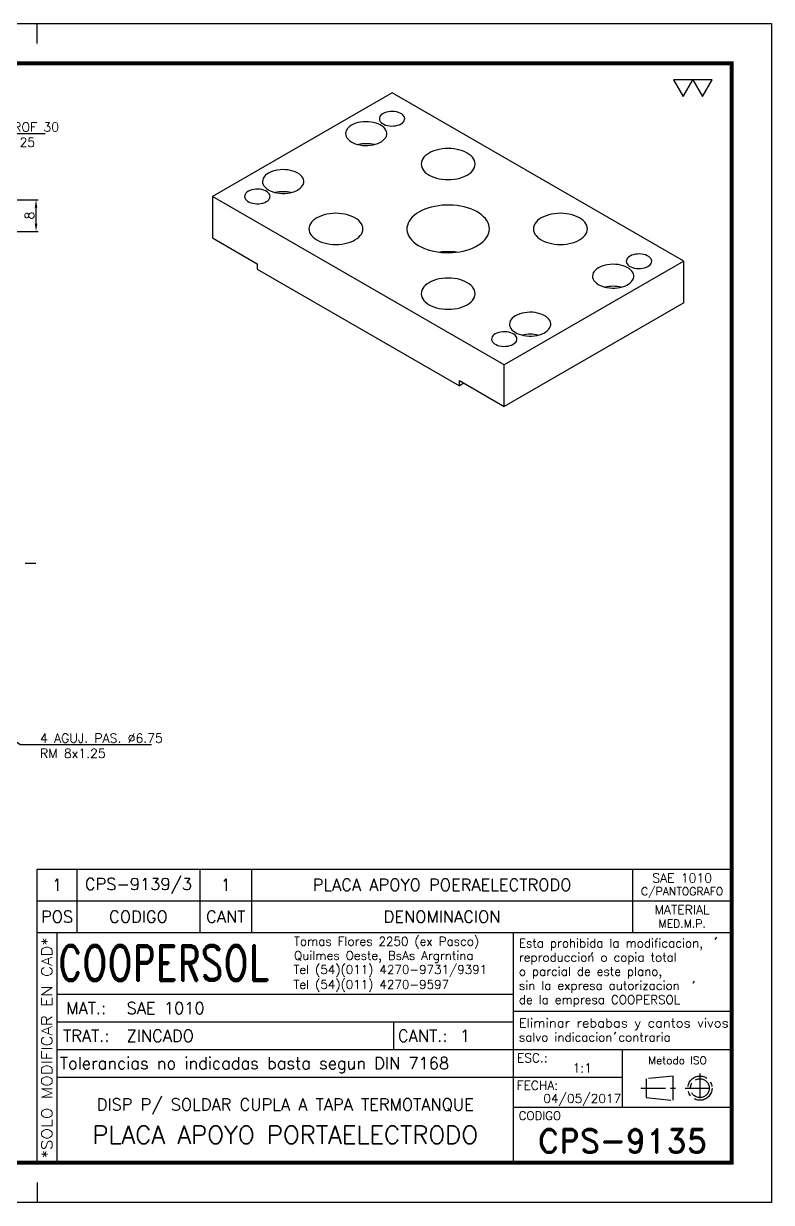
# Model space of a CAD drawing. Extents: x 0 to 420, y 0 to 297.
# Drawn here: x 231.6 to 420, y 0 to 297 of the extents above; entities that cross this region are included whole.
import ezdxf
from ezdxf import colors
from ezdxf.entities.mleader import LeaderData, LeaderLine
from ezdxf.enums import TextEntityAlignment as Align
from ezdxf.math import Vec2, Vec3

# ---------------------------------------------------------------- set-up
doc = ezdxf.new("R2010")
doc.units = 0
doc.header["$LTSCALE"] = 5
doc.header["$MEASUREMENT"] = 0
doc.linetypes.add('CENTER', pattern=[2, 1.25, -0.25, 0.25, -0.25])
doc.layers.get('0').update_dxf_attribs({"linetype": 'CONTINUOUS'})
doc.layers.get('DEFPOINTS').update_dxf_attribs({"linetype": 'CONTINUOUS'})
for name, color, linetype in [('1', 1, 'CENTER'), ('CL', 1, 'CENTER'), ('CO', 3, 'CONTINUOUS'), ('FI', 1, 'CONTINUOUS')]:
    doc.layers.add(name, color=color, linetype=linetype)
doc.styles.add('ROMAND', font='ROMAND')
doc.styles.add('ROMANS', font='ROMANS.SHX')
doc.dimstyles.new('1', dxfattribs={"dimtxt": 2.3, "dimasz": 2, "dimexe": 0.5, "dimexo": 0.0625, "dimgap": 0.5, "dimtad": 1, "dimdec": 4, "dimdsep": 46, "dimtxsty": 'ROMANS', "dimcen": -2, "dimclrt": 7, "dimadec": 0, "dimazin": 0, "dimtfac": 0.869565, "dimtdec": 4, "dimtmove": 0, "dimatfit": 3, "dimfxl": 1, "dimtolj": 1, "dimarcsym": 0})

# ---------------------------------------------------------------- blocks, each defined once
blk = doc.blocks.new('A3G')
for p, q in [((235, 292), (235, 297)), ((235, 5), (235, 0))]:
    blk.add_line(p, q)
blk.add_lwpolyline([(0, 297), (420, 297), (420, 0), (0, 0)], close=True)
at = {"const_width": 1}
blk.add_lwpolyline([(25, 287), (410, 287), (410, 10), (25, 10)], close=True, dxfattribs=at)
blk = doc.blocks.new('*D44')
at = {"layer": 'CO', "color": 0, "lineweight": -2}
for p, q in [((219.66, 252.62), (235.2, 252.62)), ((234.7, 246.62), (234.7, 250.62)), ((227.71, 244.62), (235.2, 244.62))]:
    blk.add_line(p, q, dxfattribs=at)
at = {"layer": 'CO', "color": 0}
for points in [[(234.36, 250.62), (235.03, 250.62), (234.7, 252.62)], [(234.36, 246.62), (235.03, 246.62), (234.7, 244.62)]]:
    blk.add_solid(points, dxfattribs=at)
at = {"layer": 'DEFPOINTS', "color": 0}
for p in [(219.6, 252.62), (234.7, 252.62), (227.65, 244.62)]:
    blk.add_point(p, dxfattribs=at)
at = {"layer": 'CO', "color": 7, "insert": (233.05, 248.62), "char_height": 2.3, "attachment_point": 5, "rotation": 90, "style": 'ROMANS'}
blk.add_mtext('\\A1;8', dxfattribs=at)
blk = doc.blocks.new('LISPIE')
blk.add_line((0, 0), (0, 8))
at = {"layer": 'FI', "color": 7}
for p, q in [((0, 8), (175, 8)), ((10, 8), (10, 0)), ((41, 8), (41, 0)), ((54, 8), (54, 0)), ((150, 8), (150, 0))]:
    blk.add_line(p, q, dxfattribs=at)
at = {"style": 'ROMANS'}
for tag, height, p in [('MATERIAL', 2.3, (162.5, 5.75)), ('POS', 3, (5, 4)), ('CODIGO', 3, (25.5, 4)), ('CANT', 3, (47.5, 4)), ('DENOMINACION', 3, (102, 4)), ('MED.M.P.', 2, (162.5, 2.25))]:
    blk.add_attdef(tag, text='', height=height, dxfattribs=at).set_placement(p, align=Align.MIDDLE)
blk = doc.blocks.new('COOPERSOLROT-02')
for p, q in [((0, 58), (175, 58)), ((0, 0), (0, 58)), ((5, 0), (5, 58)), ((120, 0), (120, 58)), ((175, 0), (175, 58)), ((5, 42.5), (120, 42.5)), ((120, 38.19), (175, 38.19)), ((5, 35.5), (120, 35.5)), ((89.89, 28.5), (89.89, 35.5)), ((5, 28.5), (175, 28.5)), ((147.5, 14), (147.5, 28.5)), ((147.5, 21.5), (5, 21.5)), ((120, 14), (175, 14)), ((0, 0), (175, 0))]:
    blk.add_line(p, q)
at = {"color": 1, "linetype": 'CENTER'}
blk.add_line((166.98, 22.51), (166.98, 15.06), dxfattribs=at)
for points in [[(152.09, 18.79), (161.93, 18.79)], [(163.26, 18.79), (170.71, 18.79)]]:
    blk.add_lwpolyline(points, dxfattribs=at)
at = {"layer": '1'}
for points in [[(170.85, 56.26), (171.21, 56.85)], [(139.66, 52.43), (140.02, 53.02)], [(165.28, 45.22), (165.64, 45.81)], [(145.46, 32.42), (145.82, 33.01)]]:
    blk.add_lwpolyline(points, dxfattribs=at)
blk.add_lwpolyline([(160.25, 18.79), (160.25, 21.83), (153.47, 21.16), (153.47, 16.41), (160.25, 15.74)], close=True, dxfattribs=at)
for radius in [3.05, 2.37]:
    blk.add_circle((166.98, 18.79), radius, dxfattribs=at)
at = {"style": 'ROMANS', "width": 0.996387}
blk.add_text('*SOLO MODIFICAR EN CAD*', height=2.7, rotation=90, dxfattribs=at).set_placement((3.77, 1.09), (3.77, 56.81), align=Align.FIT)
at = {"style": 'ROMAND', "width": 0.75}
blk.add_text('COOPERSOL', height=9, dxfattribs=at).set_placement((5.26, 45.85))
at = {"style": 'ROMANS'}
for s, p in [('MAT.:', (7.32, 37.47)), ('TRAT.:', (6.5, 30.47)), ('CANT.:', (90.89, 30.47)), ('Tolerancias no indicadas basta segun DIN 7168', (5.7, 23.56))]:
    blk.add_text(s, height=3, dxfattribs=at).set_placement(p)
for tag, height, style, p in [('CONJUNTO', 2.3, 'ROMANS', (62.5, 17.5)), ('SUBCONJUNTO', 3, 'ROMANS', (62.5, 11.5)), ('DENOMINACION', 4.5, 'ROMANS', (62.5, 4.75)), ('COD-PLA', 6, 'ROMAND', (147.5, 5.5))]:
    blk.add_attdef(tag, text='', height=height, dxfattribs=dict(style=style)).set_placement(p, align=Align.MIDDLE)
at = {"layer": '1', "style": 'ROMANS'}
for s, height, p in [('Tomas Flores 2250 (ex Pasco)', 2.2, (64.69, 54.68)), ('Esta prohibida la modificacion,', 2.2, (121.36, 54.23)), ('Quilmes Oeste, BsAs Argrntina', 2.2, (64.69, 51.12)), ('reproduccion o copia total', 2.2, (121.36, 50.67)), ('Tel (54)(011) 4270-9731/9391', 2.2, (64.55, 47.56)), ('o parcial de este plano,', 2.2, (121.36, 47.11)), ('Tel (54)(011) 4270-9597', 2.2, (64.55, 43.83)), ('sin la expresa autorizacion ', 2.2, (121.36, 43.55)), ('de la empresa COOPERSOL', 2.2, (121.36, 39.99)), ('salvo indicacion contraria', 2.2, (121.36, 30.54)), ('ESC.:', 2.25, (120.89, 25.29)), ('FECHA:', 2.25, (120.81, 18.36)), ('CODIGO', 2.16, (121.33, 10.78))]:
    blk.add_text(s, height=height, dxfattribs=at).set_placement(p)
at = {"layer": '1', "style": 'ROMANS', "width": 0.96139}
blk.add_text('Eliminar rebabas y cantos vivos', height=2.2, dxfattribs=at).set_placement((121.34, 34.1), (174.21, 34.1), align=Align.FIT)
at = {"layer": '1', "style": 'ROMANS'}
blk.add_text('Metodo ISO', height=1.948, dxfattribs=at).set_placement((161.34, 25.77), align=Align.MIDDLE)
for tag, p in [('MAT', (22.51, 37.47)), ('TRAT', (22.51, 30.47)), ('CANT', (106.49, 30.47))]:
    blk.add_attdef(tag, p, '', height=3, dxfattribs=at)
for tag, p in [('ESC', (137.33, 22.73)), ('FECHA', (137.33, 15.06))]:
    blk.add_attdef(tag, text='', height=2.25, dxfattribs=at).set_placement(p, align=Align.CENTER)

msp = doc.modelspace()

# ---------------------------------------------------------------- linework, layer by layer
at = {"layer": 'CL'}
msp.add_line((234.64838, 160.93018), (231.97713, 160.93018), dxfattribs=at)
at = {"layer": 'CO'}
for points in [[(397.74912, 278.60654), (400.19327, 282.83994), (395.30497, 282.83994)], [(402.63743, 278.60654), (405.08158, 282.83994), (400.19327, 282.83994)]]:
    msp.add_lwpolyline(points, close=True, dxfattribs=at)
at = {"layer": 'FI'}
for p, q in [((324.40122, 279.56497), (279.14638, 253.43991)), ((397.94032, 237.11175), (324.40122, 279.56497)), ((352.68549, 210.98669), (279.14638, 253.43991)), ((279.14638, 253.43991), (279.14638, 242.98819)), ((279.14638, 242.98819), (290.46009, 236.45693)), ((290.46009, 236.45693), (290.46009, 235.15046)), ((290.46009, 235.15046), (341.37178, 205.75977)), ((397.94032, 237.11175), (352.68549, 210.98669)), ((397.94032, 226.66003), (397.94032, 237.11175)), ((397.94032, 226.66003), (352.68549, 200.53497)), ((352.68549, 200.53497), (352.68549, 210.98669)), ((341.37178, 207.06623), (352.68549, 200.53497)), ((341.37178, 205.75977), (341.37178, 207.06623)), ((342.50333, 206.413), (341.37178, 205.75977))]:
    msp.add_line(p, q, dxfattribs=at)
at = {"layer": 'FI', "flags": 128}
for points in [[(322.13847, 274.33996), (321.7969, 274.10714), (321.52636, 273.84505), (321.33425, 273.56082), (321.22579, 273.26221), (321.20395, 272.95737), (321.26932, 272.65461), (321.42012, 272.36219), (321.65224, 272.08809), (321.95935, 271.83979), (322.33306, 271.62405), (322.76318, 271.44676), (323.23799, 271.31276), (323.74453, 271.2257), (324.26898, 271.18797), (324.79703, 271.20057), (325.31429, 271.26319), (325.80664, 271.37409), (326.26066, 271.53027), (326.66396, 271.72746), (327.00553, 271.96027), (327.27607, 272.22237), (327.46818, 272.5066), (327.57664, 272.80521), (327.59848, 273.11005), (327.53311, 273.41281), (327.38231, 273.70522), (327.15019, 273.97932), (326.84308, 274.22763), (326.46937, 274.44337), (326.03925, 274.62066), (325.56444, 274.75466), (325.0579, 274.84171), (324.53346, 274.87945), (324.0054, 274.86684), (323.48814, 274.80423), (322.99579, 274.69332), (322.54177, 274.53715), (322.13847, 274.33996)], [(314.21888, 271.40089), (313.77887, 271.11202), (313.40646, 270.79305), (313.10776, 270.4492), (312.88769, 270.08612), (312.74985, 269.70977), (312.6965, 269.32634), (312.72853, 268.94213), (312.8454, 268.56342), (313.04521, 268.19646), (313.32466, 267.84726), (313.67917, 267.52155), (314.10291, 267.22469), (314.58894, 266.96155), (315.12927, 266.73645), (315.71502, 266.55309), (316.33658, 266.41447), (316.98374, 266.32287), (317.64588, 266.2798), (318.31213, 266.28597), (318.97154, 266.34127), (319.61328, 266.44479), (320.22683, 266.59484), (320.8021, 266.78895), (321.32965, 267.02393), (321.80082, 267.29593), (322.20786, 267.60048), (322.54411, 267.93258), (322.80403, 268.28677), (322.98335, 268.65724), (323.07914, 269.03791), (323.08982, 269.42252), (323.01522, 269.80477), (322.85655, 270.17837), (322.61643, 270.53719), (322.2988, 270.87534), (321.90887, 271.18726), (321.45305, 271.46784), (320.93881, 271.71246), (320.37462, 271.91711), (319.76972, 272.07844), (319.13405, 272.19378), (318.47805, 272.26125), (317.81249, 272.27974), (317.1483, 272.24895), (316.49638, 272.16937), (315.86744, 272.04233), (315.27181, 271.86989), (314.71926, 271.6549), (314.21888, 271.40089)], [(333.73502, 264.37978), (333.2269, 264.05154), (332.78563, 263.69252), (332.41676, 263.30723), (332.12494, 262.90052), (331.91384, 262.47751), (331.78611, 262.04352), (331.74335, 261.60399), (331.78611, 261.16447), (331.91384, 260.73048), (332.12494, 260.30747), (332.41676, 259.90076), (332.78563, 259.51547), (333.2269, 259.15645), (333.73502, 258.82821), (334.30362, 258.53487), (334.92553, 258.28013), (335.59294, 258.06719), (336.29745, 257.89873), (337.03021, 257.77686), (337.78199, 257.70312), (338.54335, 257.67844), (339.30471, 257.70312), (340.05649, 257.77686), (340.78925, 257.89873), (341.49376, 258.06719), (342.16117, 258.28013), (342.78308, 258.53487), (343.35168, 258.82821), (343.85981, 259.15645), (344.30108, 259.51547), (344.66994, 259.90076), (344.96176, 260.30747), (345.17286, 260.73048), (345.30059, 261.16447), (345.34335, 261.60399), (345.30059, 262.04352), (345.17286, 262.47751), (344.96176, 262.90052), (344.66994, 263.30723), (344.30108, 263.69252), (343.85981, 264.05154), (343.35168, 264.37978), (342.78308, 264.67312), (342.16117, 264.92786), (341.49376, 265.1408), (340.78925, 265.30926), (340.05649, 265.43113), (339.30471, 265.50487), (338.54335, 265.52955), (337.78199, 265.50487), (337.03021, 265.43113), (336.29745, 265.30926), (335.59294, 265.1408), (334.92553, 264.92786), (334.30362, 264.67312), (333.73502, 264.37978)], [(293.28852, 259.31805), (292.84851, 259.02918), (292.4761, 258.71021), (292.1774, 258.36636), (291.95733, 258.00328), (291.81948, 257.62693), (291.76614, 257.2435), (291.79817, 256.85928), (291.91504, 256.48058), (292.11485, 256.11362), (292.3943, 255.76442), (292.74881, 255.43871), (293.17255, 255.14185), (293.65858, 254.87871), (294.19891, 254.65361), (294.78466, 254.47025), (295.40622, 254.33163), (296.05338, 254.24003), (296.71552, 254.19696), (297.38177, 254.20313), (298.04118, 254.25843), (298.68292, 254.36195), (299.29647, 254.512), (299.87174, 254.70611), (300.39929, 254.94109), (300.87046, 255.21309), (301.2775, 255.51764), (301.61375, 255.84973), (301.87367, 256.20393), (302.05299, 256.5744), (302.14878, 256.95507), (302.15946, 257.33968), (302.08486, 257.72193), (301.92619, 258.09553), (301.68607, 258.45435), (301.36844, 258.7925), (300.97851, 259.10442), (300.52269, 259.385), (300.00845, 259.62962), (299.44426, 259.83427), (298.83936, 259.9956), (298.20369, 260.11094), (297.54769, 260.17841), (296.88213, 260.1969), (296.21794, 260.16611), (295.56602, 260.08653), (294.93708, 259.95949), (294.34145, 259.78705), (293.7889, 259.57206), (293.28852, 259.31805)], [(288.19735, 254.74617), (287.85577, 254.51335), (287.58524, 254.25125), (287.39312, 253.96702), (287.28466, 253.66841), (287.26282, 253.36357), (287.3282, 253.06081), (287.479, 252.7684), (287.71112, 252.4943), (288.01822, 252.24599), (288.39193, 252.03025), (288.82206, 251.85297), (289.29686, 251.71897), (289.8034, 251.63191), (290.32785, 251.59417), (290.85591, 251.60678), (291.37317, 251.66939), (291.86552, 251.7803), (292.31954, 251.93647), (292.72283, 252.13366), (293.06441, 252.36648), (293.33494, 252.62858), (293.52706, 252.91281), (293.63552, 253.21141), (293.65736, 253.51625), (293.59198, 253.81901), (293.44118, 254.11143), (293.20906, 254.38553), (292.90196, 254.63384), (292.52825, 254.84957), (292.09812, 255.02686), (291.62332, 255.16086), (291.11678, 255.24792), (290.59233, 255.28566), (290.06427, 255.27305), (289.54701, 255.21044), (289.05466, 255.09953), (288.60064, 254.94335), (288.19735, 254.74617)], [(331.18944, 249.52115), (330.55118, 249.11752), (329.97915, 248.68205), (329.47808, 248.21835), (329.05213, 247.73027), (328.70483, 247.22186), (328.43905, 246.69732), (328.257, 246.161), (328.16019, 245.61734), (328.14941, 245.07086), (328.22477, 244.52607), (328.38562, 243.9875), (328.63065, 243.4596), (328.95781, 242.94675), (329.3644, 242.4532), (329.84706, 241.98304), (330.40177, 241.54017), (331.02395, 241.12825), (331.70843, 240.7507), (332.44955, 240.41064), (333.24117, 240.1109), (334.07672, 239.85396), (334.94929, 239.64194), (335.85163, 239.47661), (336.77628, 239.35934), (337.71558, 239.29109), (338.66173, 239.27243), (339.6069, 239.30352), (340.54326, 239.38409), (341.46304, 239.51349), (342.35863, 239.69063), (343.22261, 239.91406), (344.04782, 240.18191), (344.82741, 240.49198), (345.55493, 240.84169), (346.22435, 241.22813), (346.83012, 241.64812), (347.36723, 242.09817), (347.83122, 242.57455), (348.21825, 243.07332), (348.5251, 243.59033), (348.74925, 244.12131), (348.88883, 244.66186), (348.94268, 245.2075), (348.91036, 245.7537), (348.79213, 246.29594), (348.58898, 246.82973), (348.30259, 247.35064), (347.93533, 247.85436), (347.49024, 248.33672), (346.97102, 248.79371), (346.38197, 249.22155), (345.72796, 249.61669), (345.01441, 249.97587), (344.24725, 250.2961), (343.43282, 250.57473), (342.57788, 250.80945), (341.6895, 250.99832), (340.77506, 251.13977), (339.84212, 251.23262), (338.89842, 251.27612), (337.95178, 251.2699), (337.01004, 251.21401), (336.081, 251.10892), (335.17237, 250.95549), (334.29167, 250.755), (333.4462, 250.5091), (332.64297, 250.21984), (331.88864, 249.88961), (331.18944, 249.52115)], [(305.45075, 248.05162), (304.94263, 247.72338), (304.50136, 247.36435), (304.13249, 246.97907), (303.84067, 246.57236), (303.62957, 246.14935), (303.50184, 245.71536), (303.45908, 245.27583), (303.50184, 244.83631), (303.62957, 244.40231), (303.84067, 243.9793), (304.13249, 243.5726), (304.50136, 243.18731), (304.94263, 242.82829), (305.45075, 242.50004), (306.01935, 242.20671), (306.64126, 241.95197), (307.30867, 241.73903), (308.01318, 241.57056), (308.74594, 241.4487), (309.49772, 241.37496), (310.25908, 241.35028), (311.02044, 241.37496), (311.77222, 241.4487), (312.50498, 241.57056), (313.20949, 241.73903), (313.8769, 241.95197), (314.49881, 242.20671), (315.06741, 242.50004), (315.57553, 242.82829), (316.0168, 243.18731), (316.38567, 243.5726), (316.67749, 243.9793), (316.88859, 244.40231), (317.01632, 244.83631), (317.05908, 245.27583), (317.01632, 245.71536), (316.88859, 246.14935), (316.67749, 246.57236), (316.38567, 246.97907), (316.0168, 247.36435), (315.57553, 247.72338), (315.06741, 248.05162), (314.49881, 248.34496), (313.8769, 248.5997), (313.20949, 248.81264), (312.50498, 248.9811), (311.77222, 249.10297), (311.02044, 249.17671), (310.25908, 249.20139), (309.49772, 249.17671), (308.74594, 249.10297), (308.01318, 248.9811), (307.30867, 248.81264), (306.64126, 248.5997), (306.01935, 248.34496), (305.45075, 248.05162)], [(362.0193, 248.05162), (361.51117, 247.72338), (361.0699, 247.36435), (360.70103, 246.97907), (360.40922, 246.57236), (360.19811, 246.14935), (360.07038, 245.71536), (360.02762, 245.27583), (360.07038, 244.83631), (360.19811, 244.40231), (360.40922, 243.9793), (360.70103, 243.5726), (361.0699, 243.18731), (361.51117, 242.82829), (362.0193, 242.50004), (362.58789, 242.20671), (363.2098, 241.95197), (363.87721, 241.73903), (364.58172, 241.57056), (365.31448, 241.4487), (366.06626, 241.37496), (366.82762, 241.35028), (367.58898, 241.37496), (368.34076, 241.4487), (369.07352, 241.57056), (369.77803, 241.73903), (370.44544, 241.95197), (371.06735, 242.20671), (371.63595, 242.50004), (372.14408, 242.82829), (372.58535, 243.18731), (372.95421, 243.5726), (373.24603, 243.9793), (373.45713, 244.40231), (373.58487, 244.83631), (373.62762, 245.27583), (373.58487, 245.71536), (373.45713, 246.14935), (373.24603, 246.57236), (372.95421, 246.97907), (372.58535, 247.36435), (372.14408, 247.72338), (371.63595, 248.05162), (371.06735, 248.34496), (370.44544, 248.5997), (369.77803, 248.81264), (369.07352, 248.9811), (368.34076, 249.10297), (367.58898, 249.17671), (366.82762, 249.20139), (366.06626, 249.17671), (365.31448, 249.10297), (364.58172, 248.9811), (363.87721, 248.81264), (363.2098, 248.5997), (362.58789, 248.34496), (362.0193, 248.05162)], [(384.36387, 238.418), (384.0223, 238.18519), (383.75176, 237.92309), (383.55964, 237.63886), (383.45119, 237.34025), (383.42935, 237.03541), (383.49472, 236.73265), (383.64552, 236.44024), (383.87764, 236.16614), (384.18474, 235.91783), (384.55845, 235.70209), (384.98858, 235.5248), (385.46339, 235.3908), (385.96992, 235.30375), (386.49437, 235.26601), (387.02243, 235.27862), (387.53969, 235.34123), (388.03204, 235.45213), (388.48606, 235.60831), (388.88935, 235.8055), (389.23093, 236.03832), (389.50146, 236.30041), (389.69358, 236.58464), (389.80204, 236.88325), (389.82388, 237.18809), (389.75851, 237.49085), (389.6077, 237.78327), (389.37558, 238.05737), (389.06848, 238.30567), (388.69477, 238.52141), (388.26464, 238.6987), (387.78984, 238.8327), (387.2833, 238.91976), (386.75885, 238.95749), (386.2308, 238.94489), (385.71354, 238.88227), (385.22118, 238.77137), (384.76717, 238.61519), (384.36387, 238.418)], [(376.44427, 235.47893), (376.00426, 235.19007), (375.63185, 234.87109), (375.33316, 234.52724), (375.11308, 234.16416), (374.97524, 233.78782), (374.9219, 233.40439), (374.95393, 233.02017), (375.0708, 232.64147), (375.27061, 232.2745), (375.55006, 231.9253), (375.90456, 231.5996), (376.32831, 231.30274), (376.81434, 231.0396), (377.35466, 230.8145), (377.94042, 230.63113), (378.56198, 230.49251), (379.20914, 230.40092), (379.87128, 230.35785), (380.53753, 230.36401), (381.19693, 230.41931), (381.83868, 230.52283), (382.45223, 230.67288), (383.0275, 230.86699), (383.55505, 231.10197), (384.02621, 231.37397), (384.43326, 231.67852), (384.7695, 232.01062), (385.02942, 232.36481), (385.20875, 232.73528), (385.30454, 233.11595), (385.31522, 233.50057), (385.24061, 233.88281), (385.08195, 234.25641), (384.84183, 234.61523), (384.5242, 234.95338), (384.13427, 235.2653), (383.67844, 235.54588), (383.16421, 235.7905), (382.60001, 235.99516), (381.99511, 236.15648), (381.35945, 236.27182), (380.70344, 236.33929), (380.03788, 236.35778), (379.37369, 236.32699), (378.72178, 236.24742), (378.09284, 236.12037), (377.49721, 235.94794), (376.94466, 235.73295), (376.44427, 235.47893)], [(333.73502, 231.72346), (333.2269, 231.39521), (332.78563, 231.03619), (332.41676, 230.65091), (332.12494, 230.2442), (331.91384, 229.82119), (331.78611, 229.38719), (331.74335, 228.94767), (331.78611, 228.50815), (331.91384, 228.07415), (332.12494, 227.65114), (332.41676, 227.24443), (332.78563, 226.85915), (333.2269, 226.50013), (333.73502, 226.17188), (334.30362, 225.87855), (334.92553, 225.62381), (335.59294, 225.41087), (336.29745, 225.2424), (337.03021, 225.12054), (337.78199, 225.0468), (338.54335, 225.02211), (339.30471, 225.0468), (340.05649, 225.12054), (340.78925, 225.2424), (341.49376, 225.41087), (342.16117, 225.62381), (342.78308, 225.87855), (343.35168, 226.17188), (343.85981, 226.50013), (344.30108, 226.85915), (344.66994, 227.24443), (344.96176, 227.65114), (345.17286, 228.07415), (345.30059, 228.50815), (345.34335, 228.94767), (345.30059, 229.38719), (345.17286, 229.82119), (344.96176, 230.2442), (344.66994, 230.65091), (344.30108, 231.03619), (343.85981, 231.39521), (343.35168, 231.72346), (342.78308, 232.01679), (342.16117, 232.27153), (341.49376, 232.48447), (340.78925, 232.65294), (340.05649, 232.7748), (339.30471, 232.84854), (338.54335, 232.87323), (337.78199, 232.84854), (337.03021, 232.7748), (336.29745, 232.65294), (335.59294, 232.48447), (334.92553, 232.27153), (334.30362, 232.01679), (333.73502, 231.72346)], [(355.51391, 223.39609), (355.0739, 223.10723), (354.70149, 222.78825), (354.4028, 222.4444), (354.18272, 222.08132), (354.04488, 221.70498), (353.99154, 221.32155), (354.02357, 220.93733), (354.14044, 220.55863), (354.34024, 220.19166), (354.61969, 219.84246), (354.9742, 219.51676), (355.39795, 219.2199), (355.88398, 218.95676), (356.4243, 218.73166), (357.01005, 218.54829), (357.63162, 218.40967), (358.27878, 218.31808), (358.94092, 218.27501), (359.60716, 218.28117), (360.26657, 218.33647), (360.90832, 218.43999), (361.52187, 218.59004), (362.09714, 218.78415), (362.62469, 219.01913), (363.09585, 219.29113), (363.5029, 219.59568), (363.83914, 219.92778), (364.09906, 220.28197), (364.27839, 220.65244), (364.37418, 221.03311), (364.38486, 221.41773), (364.31025, 221.79997), (364.15159, 222.17357), (363.91147, 222.53239), (363.59383, 222.87054), (363.20391, 223.18246), (362.74808, 223.46304), (362.23385, 223.70766), (361.66965, 223.91232), (361.06475, 224.07364), (360.42908, 224.18898), (359.77308, 224.25645), (359.10752, 224.27494), (358.44333, 224.24415), (357.79142, 224.16458), (357.16248, 224.03753), (356.56685, 223.8651), (356.0143, 223.65011), (355.51391, 223.39609)], [(350.42274, 218.82421), (350.08117, 218.59139), (349.81064, 218.32929), (349.61852, 218.04506), (349.51006, 217.74646), (349.48822, 217.44162), (349.55359, 217.13886), (349.7044, 216.84644), (349.93651, 216.57234), (350.24362, 216.32403), (350.61733, 216.1083), (351.04745, 215.93101), (351.52226, 215.79701), (352.0288, 215.70995), (352.55325, 215.67221), (353.0813, 215.68482), (353.59856, 215.74743), (354.09092, 215.85834), (354.54493, 216.01452), (354.94823, 216.2117), (355.2898, 216.44452), (355.56034, 216.70662), (355.75245, 216.99085), (355.86091, 217.28946), (355.88275, 217.5943), (355.81738, 217.89706), (355.66658, 218.18947), (355.43446, 218.46357), (355.12736, 218.71188), (354.75364, 218.92762), (354.32352, 219.1049), (353.84871, 219.2389), (353.34218, 219.32596), (352.81773, 219.3637), (352.28967, 219.35109), (351.77241, 219.28848), (351.28006, 219.17757), (350.82604, 219.0214), (350.42274, 218.82421)]]:
    msp.add_lwpolyline(points, dxfattribs=at)
at = {"layer": 'FI'}
for centre, radius, start, end in [((317.89583, 258.01159), 8.71776, 76.8857799, 103.1142201), ((296.96547, 245.92875), 8.71776, 76.8857799, 103.1142201), ((338.54335, 221.67169), 17.85004, 83.2158126, 96.7841874), ((380.12123, 222.08963), 8.71776, 76.8857799, 103.1142201), ((359.19087, 210.00679), 8.71776, 76.8857799, 103.1142201)]:
    msp.add_arc(centre, radius, start, end, dxfattribs=at)

# ---------------------------------------------------------------- block references
msp.add_blockref('A3G', (0, 0))
for p, values in [((235, 76), {'POS': '1', 'DENOMINACION': 'PLACA APOYO POERAELECTRODO', 'CANT': '1', 'CODIGO': 'CPS-9139/3', 'MED.M.P.': 'C/PANTOGRAFO', 'MATERIAL': 'SAE 1010'}), ((235, 68), {'POS': 'POS', 'DENOMINACION': 'DENOMINACION', 'CANT': 'CANT', 'CODIGO': 'CODIGO', 'MED.M.P.': 'MED.M.P.', 'MATERIAL': 'MATERIAL'})]:
    msp.add_blockref('LISPIE', p).add_auto_attribs(values)
ref = msp.add_blockref('COOPERSOLROT-02', (235, 10))
ref.add_attrib('COD-PLA', 'CPS-9135', dxfattribs={"height": 6, "style": 'ROMAND'}).set_placement((382.5, 15.5), align=Align.MIDDLE)
ref.add_attrib('FECHA', '04/05/2017', dxfattribs={"layer": '1', "height": 2.25, "style": 'ROMANS'}).set_placement((372.33468, 25.061), align=Align.CENTER)
ref.add_attrib('MAT', 'SAE 1010', (257.50529, 47.46815), dxfattribs={"layer": '1', "height": 3, "style": 'ROMANS'})
ref.add_attrib('TRAT', 'ZINCADO', (257.50529, 40.46815), dxfattribs={"layer": '1', "height": 3, "style": 'ROMANS'})
ref.add_attrib('ESC', '1:1', dxfattribs={"layer": '1', "height": 2.25, "style": 'ROMANS'}).set_placement((372.33468, 32.72855), align=Align.CENTER)
ref.add_attrib('CANT', '1', (341.49059, 40.46815), dxfattribs={"layer": '1', "height": 3, "style": 'ROMANS'})
ref.add_attrib('DENOMINACION', 'PLACA APOYO PORTAELECTRODO', dxfattribs={"height": 4.5, "style": 'ROMANS'}).set_placement((297.5, 17.03781), align=Align.MIDDLE)
ref.add_attrib('SUBCONJUNTO', 'DISP P/ SOLDAR CUPLA A TAPA TERMOTANQUE', dxfattribs={"height": 3, "style": 'ROMANS'}).set_placement((297.5, 24.47785), align=Align.MIDDLE)

# ---------------------------------------------------------------- dimensions: what is measured, and where the dimension line sits
at = {"layer": 'CO'}
dim = msp.add_linear_dim(base=(234.6954, 252.62227), p1=(227.64586, 244.62227), p2=(219.59815, 252.62227), angle=90, dimstyle='1', dxfattribs=at)
dim.commit()
dim.dimension.update_dxf_attribs({"geometry": '*D44', "text_midpoint": (233.0454, 248.62227)})

# ---------------------------------------------------------------- leaders
ml = msp.add_multileader_mtext('Standard', dxfattribs=at)
ml.set_content('2 AGUJ. %%C5 PROF 30\\PRM 6x1 PROF 25', color=7, style='ROMANS')
ml.set_leader_properties(color=256, linetype='ByLayer', lineweight=-1)
ml.build(insert=Vec2(0, 0))
ml.multileader.update_dxf_attribs({"text_left_attachment_type": 6, "text_right_attachment_type": 5, "dogleg_length": 4, "arrow_head_size": 2.3})
ctx = ml.context
ctx.base_point, ctx.char_height, ctx.arrow_head_size, ctx.landing_gap_size, ctx.plane_origin = Vec3(206.66846, 269.31116), 2.3, 2.3, 1, Vec3(192.59815, 244.62227)
ctx.left_attachment, ctx.right_attachment = 6, 5
notes = []
notes.append((ctx, [(0, (1, 1, 0), (202.66846, 269.31116), (1, 0), 4, [(0, [(192.59815, 244.62227)], 0, [])])]))
ctx.mtext.insert, ctx.mtext.flow_direction = Vec3(207.66846, 272.07116), 5
ml = msp.add_multileader_mtext('Standard', dxfattribs=at)
ml.set_content('4 AGUJ. PAS. %%C6.75\\PRM 8x1.25', color=7, style='ROMANS')
ml.set_leader_properties(color=256, linetype='ByLayer', lineweight=-1)
ml.build(insert=Vec2(0, 0))
ml.multileader.update_dxf_attribs({"text_left_attachment_type": 6, "text_right_attachment_type": 5, "dogleg_length": 4, "arrow_head_size": 2.3})
ctx = ml.context
ctx.base_point, ctx.char_height, ctx.arrow_head_size, ctx.landing_gap_size, ctx.plane_origin = Vec3(234.69827, 115.35287), 2.3, 2.3, 1, Vec3(209.59815, 130.93018)
ctx.left_attachment, ctx.right_attachment = 6, 5
notes.append((ctx, [(0, (1, 1, 0), (230.69827, 115.35287), (1, 0), 4, [(0, [(209.59815, 130.93018)], 0, [])])]))
ctx.mtext.insert, ctx.mtext.flow_direction = Vec3(235.69827, 118.11287), 5
for ctx, leaders in notes:
    for number, flags, end, landing, length, lines in leaders:
        leader = LeaderData()
        leader.index, (leader.has_last_leader_line, leader.has_dogleg_vector, leader.attachment_direction) = number, flags
        leader.last_leader_point, leader.dogleg_vector, leader.dogleg_length = Vec3(end), Vec3(landing), length
        for number, points, colour, breaks in lines:
            line = LeaderLine()
            line.index, line.vertices, line.color, line.breaks = number, Vec3.list(points), colors.encode_raw_color(colour), breaks
            leader.lines.append(line)
        ctx.leaders.append(leader)

doc.saveas('drawing.dxf')
